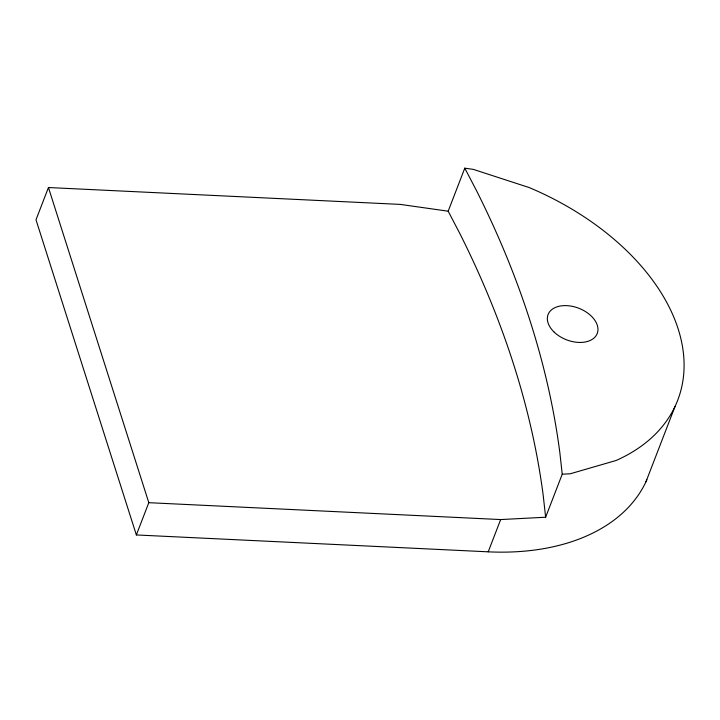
<?xml version="1.0" encoding="UTF-8"?>
<svg xmlns="http://www.w3.org/2000/svg" width="720" height="720" viewBox="0 0 720 720"><rect width="100%" height="100%" fill="white"/><g stroke="black" fill="none" stroke-linecap="round" stroke-linejoin="round"><path stroke-width="1.08" d="M48.447 187.533L148.806 502.686L500.67 519.561L545.625 517.23L543.276 495.927A1342.737 863.091 21.1 0 0 459.522 232.92L448.182 211.194L400.311 204.408L48.447 187.533L36 219.798L136.359 534.951L488.214 551.826A225.747 145.107 21.1 0 0 646.884 479.799M136.359 534.951L148.806 502.686M448.182 211.194L464.778 168.174L473.265 169.371L529.191 187.56A225.747 145.107 21.1 0 1 616.104 460.485L570.204 473.787L562.23 474.201L545.625 517.23M488.214 551.826L500.67 519.561M645.957 481.806L675.009 406.521M464.778 168.174L476.127 189.9A1342.737 863.091 21.1 0 1 559.881 452.907L562.23 474.201M554.247 332.19A26.334 16.929 21.1 0 0 596.907 334.242A26.334 16.929 21.1 0 0 566.793 305.64A26.334 16.929 21.1 0 0 554.247 332.19"/></g></svg>
